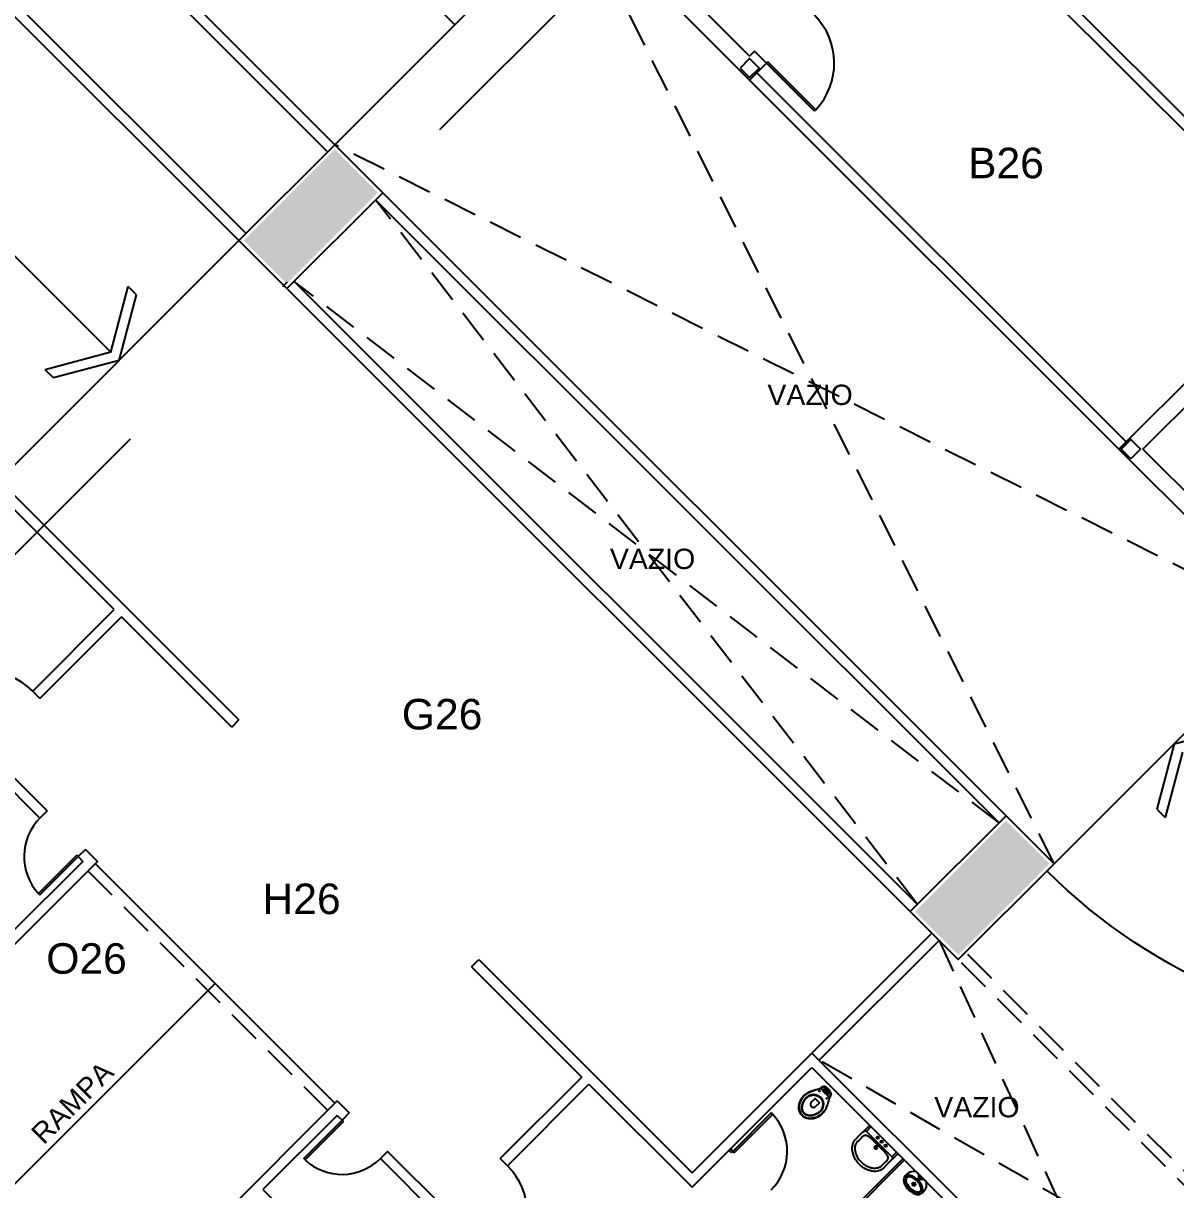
# Model space of a CAD drawing. Extents: x 964 to 1225, y -27 to 210.
# Drawn here: x 1119.06 to 1136.05, y 163.39 to 180.6 of the extents above; entities that cross this region are included whole.
import ezdxf

# ---------------------------------------------------------------- set-up
doc = ezdxf.new("R2010")
doc.units = 0
doc.header["$LTSCALE"] = 2
doc.linetypes.add('DASHDOT2', pattern=[12.7, 6.35, -3.175, 0, -3.175])
doc.linetypes.add('HIDDEN', pattern=[0.375, 0.25, -0.125])
for name, color, linetype in [('ARQUIBANCADA-ARY', 2, 'CONTINUOUS'), ('DIVISÓRIAS-ARY', 2, 'CONTINUOUS'), ('ESQUADRIA-ARY', 2, 'CONTINUOUS'), ('HACHURAS-ARY', 9, 'CONTINUOUS'), ('INDIC-CORTE-TBS', 4, 'DASHDOT2'), ('L_DECA', 7, 'CONTINUOUS'), ('PAREDE-ALTA-ARY', 1, 'CONTINUOUS'), ('PAREDE-BAIXA-ARY', 2, 'CONTINUOUS'), ('PEÇAS-SANIT-ARY', 7, 'CONTINUOUS'), ('PILARES-PRINC-ARY', 5, 'CONTINUOUS'), ('PILARES-SECUND-ARY', 5, 'CONTINUOUS'), ('RAMPA-ARY', 2, 'CONTINUOUS'), ('RAMPA-INT-ARY', 7, 'CONTINUOUS'), ('RAMPA-PROJ-ARY', 7, 'HIDDEN'), ('TEXTO-PB-COR-ARY', 12, 'CONTINUOUS')]:
    doc.layers.add(name, color=color, linetype=linetype)
doc.styles.add('ARIAL', font='arial.ttf', dxfattribs={"height": 0.5})

# ---------------------------------------------------------------- blocks, each defined once
blk = doc.blocks.new('RAV10')
at = {"layer": 'L_DECA'}
blk.add_lwpolyline([(4.6, -12.9), (8.2, -12.9), (8.2, -12.9), (8.7, -13), (9.2, -13.2), (9.6, -13.5), (9.9, -14), (10.1, -14.3), (10.1, -14.3), (10.1, -14.3), (10.1, -14.3), (10.1, -14.3), (10.1, -14.3), (12.2, -18), (12.2, -18), (12.5, -18.6), (12.8, -19.1), (13.1, -19.6), (13.3, -20.1), (13.3, -20.1), (13.6, -20.6), (13.9, -21.1), (14.2, -21.5), (14.5, -22.1), (14.7, -22.6), (15, -23.1), (15.3, -23.6), (15.5, -24.1), (15.5, -24.1), (15.9, -24.8), (16.3, -25.6), (16.6, -26.3), (16.9, -27), (17.2, -27.8), (17.5, -28.6), (17.8, -29.4), (18, -30.2), (18, -30.2), (18.3, -31.4), (18.6, -32.6), (18.8, -33.9), (19, -35.2), (19.1, -36.4), (19.1, -37.7), (19.1, -39), (19, -40.3), (19, -40.3), (18.8, -41.6), (18.6, -42.9), (18.2, -44.2), (17.9, -45.5), (17.4, -46.8), (16.9, -48), (16.4, -49.3), (15.8, -50.4), (15.8, -50.4), (15.2, -51.4), (14.6, -52.3), (13.9, -53.1), (13.3, -53.9), (12.5, -54.8), (11.7, -55.5), (10.9, -56.3), (10.1, -57), (10.1, -57), (9, -57.8), (7.9, -58.5), (6.6, -59.1), (5.4, -59.6), (4.1, -60), (2.8, -60.3), (1.4, -60.4), (0, -60.5), (0, -60.5), (-1.4, -60.4), (-2.7, -60.3), (-4, -60), (-5.3, -59.6), (-6.6, -59.1), (-7.8, -58.5), (-9, -57.8), (-10.1, -57), (-10.1, -57), (-10.9, -56.3), (-11.7, -55.5), (-12.5, -54.8), (-13.2, -53.9), (-13.9, -53.1), (-14.5, -52.3), (-15.1, -51.4), (-15.7, -50.4), (-15.7, -50.4), (-16.3, -49.3), (-16.9, -48), (-17.4, -46.8), (-17.8, -45.5), (-18.2, -44.2), (-18.5, -42.9), (-18.7, -41.6), (-19, -40.3), (-19, -40.3), (-19, -39), (-19, -37.7), (-19, -36.4), (-18.9, -35.2), (-18.7, -33.9), (-18.5, -32.6), (-18.2, -31.4), (-17.9, -30.2), (-17.9, -30.2), (-17.7, -29.4), (-17.4, -28.6), (-17.1, -27.8), (-16.9, -27), (-16.6, -26.3), (-16.2, -25.6), (-15.8, -24.8), (-15.5, -24.1), (-15.5, -24.1), (-15.2, -23.6), (-15, -23.1), (-14.7, -22.6), (-14.4, -22.1), (-14.2, -21.5), (-13.9, -21.1), (-13.6, -20.6), (-13.3, -20.1), (-13.3, -20.1), (-13.1, -19.6), (-12.8, -19.1), (-12.4, -18.6), (-12.1, -18), (-10.1, -14.3), (-10.1, -14.3), (-10.1, -14.3), (-10.1, -14.3), (-10.1, -14.3), (-10.1, -14.3), (-9.8, -14), (-9.8, -14), (-9.6, -13.5), (-9.1, -13.2), (-8.6, -13), (-8.1, -12.9), (-4.5, -12.9)], dxfattribs=at)
at = {"layer": 'L_DECA', "color": 7}
for points in [[(10.1, -14.3), (10.1, -14.3), (10.1, -14.3), (10.1, -14.3), (10.1, -14.3), (10.1, -14.3), (9.6, -11.3), (9.6, -11.3), (9.3, -10.2), (8.9, -9.3), (8.3, -8.5), (7.7, -7.7), (6.9, -7), (6.1, -6.5), (5.1, -6.2), (4.1, -5.9), (4.1, -5.9), (3.6, -5.8), (3.1, -5.7), (2.6, -5.6), (2, -5.6), (1.5, -5.6), (1, -5.5), (0.5, -5.5), (0, -5.5), (0, -5.5), (-0.5, -5.5), (-1, -5.5), (-1.5, -5.6), (-2, -5.6), (-2.5, -5.6), (-3, -5.7), (-3.5, -5.8), (-4, -5.9), (-4, -5.9), (-5, -6.2), (-6, -6.5), (-6.9, -7), (-7.6, -7.7), (-8.2, -8.5), (-8.8, -9.3), (-9.3, -10.2), (-9.6, -11.3), (-10, -14.3), (-10, -14.3), (-10, -14.3), (-10, -14.3), (-10, -14.3), (-10.1, -14.3)], [(-4.5, -12.9), (0, -12.9)], [(4.6, -12.9), (0, -12.9)]]:
    blk.add_lwpolyline(points, dxfattribs=at)
at = {"layer": 'L_DECA', "color": 1}
for points in [[(-7.7, -9.4), (-8.1, -10.1), (-8.5, -10.8), (-8.6, -11.4), (-8.8, -12.2), (-8.8, -13.1)], [(-5.1, -12.9), (-5.1, -9.7), (-5.1, -7.8), (-5.1, -7.8), (-5.2, -7.6), (-5.3, -7.5), (-5.5, -7.4), (-5.9, -7.6), (-5.9, -7.6), (-6.4, -8), (-7.1, -8.6), (-7.7, -9.4)], [(5.1, -9.3), (5, -8.9), (4.6, -8.3), (3.9, -7.8), (3.1, -7.7), (0, -7.7), (-3.1, -7.7), (-3.1, -7.7), (-3.9, -7.8), (-4.5, -8.3), (-5, -8.9), (-5.1, -9.7)], [(4.6, -12.9), (4.6, -12.9), (4.2, -12.9), (3.9, -12.6), (3.6, -12.4), (3.6, -12), (3.6, -10.7), (3.6, -10.7), (3.6, -10.5), (3.6, -10.4), (3.7, -10.2), (3.9, -10.1), (3.9, -10.1), (3.9, -9.9), (3.9, -9.7), (3.8, -9.5), (3.6, -9.4), (0, -9.4), (-3.5, -9.4), (-3.5, -9.4), (-3.7, -9.5), (-3.9, -9.7), (-3.9, -9.9), (-3.8, -10.1), (-3.8, -10.1), (-3.6, -10.2), (-3.6, -10.4), (-3.5, -10.5), (-3.5, -10.7), (-3.5, -12), (-3.5, -12), (-3.6, -12.4), (-3.8, -12.6), (-4.1, -12.9), (-4.5, -12.9)], [(3.7, -10.3), (0, -10.3), (-3.6, -10.3)], [(5.1, -12.9), (5.1, -9.7), (5.1, -7.8), (5.1, -7.8), (5.2, -7.6), (5.3, -7.5), (5.5, -7.4), (5.9, -7.6), (5.9, -7.6), (6.4, -8), (7.1, -8.6), (7.7, -9.4)], [(7.7, -9.4), (8.1, -10.1), (8.5, -10.8), (8.6, -11.4), (8.8, -12.2), (8.8, -13.1)], [(12.2, -18), (13.3, -20.1), (13.3, -20.1), (13.6, -20.6), (13.8, -21.1), (14.1, -21.5), (14.3, -22.1), (14.5, -22.6), (14.7, -23.1), (15, -23.6), (15.2, -24.1), (15.2, -24.1), (15.5, -24.8), (15.9, -25.6), (16.2, -26.3), (16.6, -27.1), (16.9, -27.8), (17.1, -28.5), (17.4, -29.4), (17.6, -30.2), (17.6, -30.2), (17.9, -31.4), (18.1, -32.6), (18.3, -33.9), (18.5, -35.2), (18.5, -36.4), (18.5, -37.7), (18.5, -39), (18.4, -40.3), (18.4, -40.3), (18.2, -41.6), (17.9, -42.9), (17.6, -44.2), (17.2, -45.5), (16.7, -46.8), (16.2, -48), (15.6, -49.3), (15, -50.4), (15, -50.4), (14.4, -51.2), (13.9, -52), (13.3, -52.8), (12.8, -53.5), (12.2, -54.2), (11.5, -54.9), (10.9, -55.5), (10.1, -56.2), (10.1, -56.2), (9, -57.1), (7.9, -57.8), (6.6, -58.4), (5.4, -58.9), (4.1, -59.3), (2.8, -59.6), (1.4, -59.8), (0, -59.8), (0, -59.8), (-1.4, -59.8), (-2.7, -59.6), (-4.1, -59.3), (-5.3, -58.9), (-6.6, -58.4), (-7.8, -57.8), (-9, -57.1), (-10.1, -56.2), (-10.1, -56.2), (-10.8, -55.5), (-11.5, -54.9), (-12.1, -54.2), (-12.7, -53.5), (-13.3, -52.8), (-13.9, -52), (-14.4, -51.2), (-14.9, -50.4), (-14.9, -50.4), (-15.5, -49.3), (-16.1, -48), (-16.6, -46.8), (-17.1, -45.5), (-17.5, -44.2), (-17.9, -42.9), (-18.1, -41.6), (-18.3, -40.3), (-18.3, -40.3), (-18.4, -39.1), (-18.5, -37.7), (-18.5, -36.4), (-18.4, -35.2), (-18.2, -33.9), (-18, -32.6), (-17.8, -31.4), (-17.5, -30.2), (-17.5, -30.2), (-17.3, -29.4), (-17, -28.6), (-16.8, -27.8), (-16.5, -27.1), (-16.2, -26.3), (-15.8, -25.6), (-15.5, -24.8), (-15.2, -24.1), (-15.2, -24.1), (-15, -23.6), (-14.7, -23.1), (-14.5, -22.6), (-14.2, -22.1), (-14, -21.5), (-13.7, -21.1), (-13.5, -20.6), (-13.2, -20.1), (-12.1, -18)], [(-12.9, -30.2), (-12.9, -30.2), (-12.4, -29.3), (-11.9, -28.4), (-11.2, -27.7), (-10.6, -26.9), (-9.9, -26.2), (-9.2, -25.6), (-8.4, -25), (-7.5, -24.4), (-6.7, -23.9), (-5.8, -23.5), (-4.9, -23.1), (-3.9, -22.8), (-3, -22.6), (-2, -22.4), (-1, -22.3), (0, -22.2), (0, -22.2), (1, -22.3), (2, -22.4), (3, -22.6), (4, -22.8), (5, -23.1), (5.8, -23.5), (6.8, -23.9), (7.6, -24.4), (8.5, -25), (9.3, -25.6), (10, -26.2), (10.6, -26.9), (11.3, -27.7), (12, -28.4), (12.5, -29.3), (13, -30.2), (13, -30.2), (13.6, -31.3), (14, -32.6), (14.3, -33.8), (14.6, -35.1), (14.7, -36.4), (14.7, -37.7), (14.7, -39), (14.4, -40.3), (14.4, -40.3), (14.2, -41.6), (13.8, -42.9), (13.4, -44.2), (12.9, -45.5), (12.4, -46.8), (11.7, -48), (11.1, -49.3), (10.4, -50.4), (10.4, -50.4), (9.4, -51.7), (8.4, -52.8), (7.2, -53.8), (5.9, -54.6), (4.5, -55.2), (3.1, -55.8), (1.5, -56.1), (0, -56.2), (0, -56.2), (-1.5, -56.1), (-3.1, -55.8), (-4.4, -55.2), (-5.8, -54.6), (-7.1, -53.8), (-8.3, -52.8), (-9.3, -51.7), (-10.3, -50.4), (-10.3, -50.4), (-11, -49.3), (-11.7, -48), (-12.3, -46.8), (-12.8, -45.5), (-13.3, -44.2), (-13.7, -42.9), (-14.1, -41.6), (-14.4, -40.3), (-14.4, -40.3), (-14.6, -39), (-14.7, -37.7), (-14.6, -36.4), (-14.5, -35.1), (-14.2, -33.8), (-13.9, -32.6), (-13.5, -31.3), (-12.9, -30.2)], [(-12, -30.2), (-12, -30.2), (-11.5, -29.4), (-11, -28.6), (-10.4, -27.9), (-9.8, -27.2), (-9.1, -26.7), (-8.5, -26.1), (-7.7, -25.5), (-6.9, -25), (-6.1, -24.6), (-5.3, -24.2), (-4.5, -23.9), (-3.6, -23.6), (-2.8, -23.4), (-1.8, -23.2), (-0.9, -23.2), (0, -23.1), (0, -23.1), (0.9, -23.2), (1.9, -23.2), (2.8, -23.4), (3.6, -23.6), (4.5, -23.9), (5.4, -24.2), (6.2, -24.6), (7, -25), (7.7, -25.5), (8.5, -26.1), (9.2, -26.7), (9.8, -27.2), (10.4, -27.9), (11, -28.6), (11.5, -29.4), (12, -30.2), (12, -30.2), (12.7, -31.3), (13.2, -32.6), (13.6, -33.8), (13.9, -35), (14.1, -36.4), (14.1, -37.7), (14.1, -39), (13.9, -40.3), (13.9, -40.3), (13.6, -41.7), (13.2, -43), (12.8, -44.3), (12.3, -45.5), (11.7, -46.9), (11.1, -48.1), (10.4, -49.3), (9.6, -50.4), (9.6, -50.4), (8.8, -51.6), (7.8, -52.6), (6.7, -53.5), (5.5, -54.2), (4.2, -54.8), (2.8, -55.3), (1.5, -55.5), (0, -55.7), (0, -55.7), (-1.5, -55.5), (-2.8, -55.3), (-4.2, -54.8), (-5.4, -54.2), (-6.6, -53.5), (-7.7, -52.6), (-8.7, -51.6), (-9.6, -50.4), (-9.6, -50.4), (-10.3, -49.3), (-11, -48.1), (-11.7, -46.9), (-12.2, -45.5), (-12.7, -44.3), (-13.1, -43), (-13.5, -41.7), (-13.8, -40.3), (-13.8, -40.3), (-14, -39), (-14.1, -37.7), (-14, -36.4), (-13.9, -35), (-13.6, -33.8), (-13.2, -32.6), (-12.7, -31.3), (-12, -30.2)], [(-4.5, -37), (-4.5, -29), (0, -29)], [(4.6, -37), (4.6, -29), (0, -29)]]:
    blk.add_lwpolyline(points, dxfattribs=at)
for centre in [(-7.6, -17), (7.6, -17)]:
    blk.add_circle(centre, 0.672, dxfattribs=at)
blk.add_arc((0, -37), 4.56, 180, 0, dxfattribs=at)
blk = doc.blocks.new('DUO04')
at = {"layer": 'L_DECA'}
blk.add_line((-27.8, 0), (27.8, 0), dxfattribs=at)
at = {"layer": 'L_DECA', "color": 1}
for p, q in [((-26.5, -9.9), (-26.5, 0)), ((26.5, -9.9), (26.5, 0)), ((-26.5, -9.9), (0, -9.9)), ((26.5, -9.9), (0, -9.9))]:
    blk.add_line(p, q, dxfattribs=at)
at = {"layer": 'L_DECA', "color": 7}
for points in [[(-27.8, 0), (-27.8, 0), (-28.5, -0.1), (-29.1, -0.3), (-29.4, -0.8), (-29.5, -1.4), (-29.5, -23.9)], [(27.8, 0), (27.8, 0), (28.5, -0.1), (29.1, -0.3), (29.4, -0.8), (29.5, -1.4), (29.5, -23.9)], [(-29.5, -23.9), (-29.5, -29.7), (-29.5, -29.7), (-29.4, -32.1), (-28.9, -34.4), (-28.2, -36.5), (-27.2, -38.6), (-26.1, -40.5), (-24.7, -42.2), (-23.1, -43.8), (-21.3, -45.2), (-21.3, -45.2), (-20.2, -45.9), (-19.1, -46.6), (-18, -47.2), (-16.9, -47.9), (-15.7, -48.4), (-14.5, -49), (-13.3, -49.4), (-12.1, -49.9), (-10.8, -50.3), (-9.5, -50.5), (-8.2, -50.9), (-6.7, -51.1), (-4.8, -51.4), (-2.9, -51.5), (-1.4, -51.5), (0, -51.5)], [(29.5, -23.9), (29.5, -29.7), (29.5, -29.7), (29.4, -32.1), (28.9, -34.4), (28.2, -36.5), (27.2, -38.6), (26.1, -40.5), (24.7, -42.2), (23.1, -43.8), (21.3, -45.2), (21.3, -45.2), (20.2, -45.9), (19.1, -46.6), (18, -47.2), (16.9, -47.9), (15.7, -48.4), (14.5, -49), (13.3, -49.4), (12.1, -49.9), (10.8, -50.3), (9.5, -50.5), (8.2, -50.9), (6.7, -51.1), (4.8, -51.4), (2.9, -51.5), (1.4, -51.5), (0, -51.5)]]:
    blk.add_lwpolyline(points, dxfattribs=at)
at = {"layer": 'L_DECA', "color": 1}
for points in [[(-26.5, -9.9), (-26.9, -10), (-27.5, -10.1), (-28, -10.6), (-28.4, -11.2), (-28.7, -11.9), (-29, -12.7), (-29.2, -13.7), (-29.4, -15), (-29.5, -16.8)], [(0, -12.4), (0, -12.4), (-0.8, -12.4), (-1.4, -12.4), (-1.1, -12.4), (-1.8, -12.4), (-2.5, -12.4), (-3.3, -12.4), (-3.9, -12.4), (-4.7, -12.4), (-7.9, -12.4), (-8.6, -12.4), (-9.3, -12.4), (-10, -12.4), (-10.7, -12.4), (-11.4, -12.4), (-12, -12.4), (-12.7, -12.4), (-12.7, -12.4), (-13.7, -12.4), (-14.7, -12.5), (-15.8, -12.6), (-16.8, -12.8), (-17.8, -13), (-18.8, -13.2), (-19.8, -13.5), (-20.8, -13.7), (-20.8, -13.7), (-21.7, -14.1), (-22.6, -14.7), (-23.3, -15.4), (-23.9, -16.1), (-24.5, -17), (-24.8, -18), (-25.1, -19), (-25.2, -20), (-25.2, -20), (-25.2, -21.8), (-25.2, -23.1), (-25.2, -23.9)], [(0, -12.4), (0, -12.4), (0.8, -12.4), (1.4, -12.4), (1.1, -12.4), (1.8, -12.4), (2.5, -12.4), (3.3, -12.4), (3.9, -12.4), (4.7, -12.4), (7.9, -12.4), (8.6, -12.4), (9.3, -12.4), (10, -12.4), (10.7, -12.4), (11.4, -12.4), (12, -12.4), (12.7, -12.4), (12.7, -12.4), (13.7, -12.4), (14.7, -12.5), (15.8, -12.6), (16.8, -12.8), (17.8, -13), (18.8, -13.2), (19.8, -13.5), (20.8, -13.7), (20.8, -13.7), (21.7, -14.1), (22.6, -14.7), (23.3, -15.4), (23.9, -16.1), (24.5, -17), (24.8, -18), (25.1, -19), (25.2, -20), (25.2, -20), (25.2, -21.8), (25.2, -23.1), (25.2, -23.9)], [(26.5, -9.9), (26.9, -10), (27.5, -10.1), (28, -10.6), (28.4, -11.2), (28.7, -11.9), (29, -12.7), (29.2, -13.7), (29.4, -15), (29.5, -16.8)], [(-25.2, -23.9), (-25.2, -27.3), (-25.2, -29.6), (-25.2, -29.6), (-25, -31.4), (-24.8, -33.1), (-24.2, -34.8), (-23.5, -36.3), (-22.6, -37.8), (-21.6, -39.1), (-20.4, -40.4), (-19.1, -41.4), (-19.1, -41.4), (-18.1, -42.1), (-17.1, -42.7), (-16.2, -43.3), (-15.2, -43.9), (-14.1, -44.4), (-13, -44.8), (-11.9, -45.3), (-10.8, -45.7), (-9.7, -46.1), (-8.6, -46.4), (-6.7, -46.8), (-5.2, -47), (-3.3, -47.2), (-2.1, -47.2), (-1, -47.2), (0, -47.2)], [(25.2, -23.9), (25.2, -27.3), (25.2, -29.6), (25.2, -29.6), (25, -31.4), (24.8, -33.1), (24.2, -34.8), (23.5, -36.3), (22.6, -37.8), (21.6, -39.1), (20.4, -40.4), (19.1, -41.4), (19.1, -41.4), (18.1, -42.1), (17.1, -42.7), (16.2, -43.3), (15.2, -43.9), (14.1, -44.4), (13, -44.8), (11.9, -45.3), (10.8, -45.7), (9.7, -46.1), (8.6, -46.4), (6.7, -46.8), (5.2, -47), (3.3, -47.2), (2.1, -47.2), (1, -47.2), (0, -47.2)]]:
    blk.add_lwpolyline(points, dxfattribs=at)
for centre, radius in [((-8.5, -4.9), 1.75), ((0, -17), 2.25), ((0, -4.9), 1.75), ((0, -17), 0.981), ((8.5, -4.9), 1.75)]:
    blk.add_circle(centre, radius, dxfattribs=at)
blk = doc.blocks.new('MIC01')
at = {"layer": 'L_DECA'}
blk.add_line((-10, 0), (10, 0), dxfattribs=at)
at = {"layer": 'L_DECA', "color": 1}
for p, q in [((-5.3, 0), (-4.5, -2.2)), ((5.3, 0), (4.5, -2.2)), ((-4.5, -2.2), (0, -2.2)), ((4.5, -2.2), (0, -2.2))]:
    blk.add_line(p, q, dxfattribs=at)
for points in [[(0, -7.1, 0.058109), (-7, -8, 0.07175), (-12.3, -10.1, 0.106494), (-16.3, -13.6, 0.158235), (-17.4, -17.1, 0.158235)], [(0, -23.1, -0.04416), (-5.4, -22.6, -0.058504), (-9.4, -21.4, -0.100522), (-12.6, -19.1, -0.041446), (-13.7, -17.2, -0.101301), (-14.1, -15.3, -0.003595), (-14.1, -15.1)], [(17.4, -17.1, 0.158235), (16.3, -13.6, 0.106494), (12.3, -10.1, 0.07175), (7, -8, 0.058109), (0, -7.1, 0.058109)], [(0, -23.1, 0.04416), (5.4, -22.6, 0.058504), (9.4, -21.4, 0.100522), (12.6, -19.1, 0.041446), (13.7, -17.2, 0.101301), (14.1, -15.3, 0.003595), (14.1, -15.1)]]:
    blk.add_lwpolyline(points, format="xyb", dxfattribs=at)
at = {"layer": 'L_DECA'}
blk.add_lwpolyline([(-17.4, -17.1, 0.158235), (-16.3, -20.6, 0.106494), (-12.3, -24.1, 0.07175), (-7, -26.2, 0.058109), (0, -27, 0.058109), (7, -26.2, 0.07175), (12.3, -24.1, 0.106494), (16.3, -20.6, 0.158235), (17.4, -17.1, 0.158235)], format="xyb", dxfattribs=at)
at = {"layer": 'L_DECA', "color": 1}
blk.add_lwpolyline([(0, -9, 0.056411), (-5.8, -9.7, 0.070161), (-10.3, -11.4, 0.106104), (-13.6, -14.3, 0.161988), (-14.5, -17.1, 0.161988), (-13.6, -19.9, 0.106104), (-10.3, -22.8, 0.070161), (-5.8, -24.5, 0.056411), (0, -25.1, 0.056411), (5.8, -24.5, 0.070161), (10.3, -22.8, 0.106104), (13.6, -19.9, 0.161988), (14.5, -17.1, 0.161988), (13.6, -14.3, 0.106104), (10.3, -11.4, 0.070161), (5.8, -9.7, 0.056411)], format="xyb", close=True, dxfattribs=at)
for centre, radius in [((-2, -14.6), 0.51), ((-2, -16.7), 0.51), ((0, -4.7), 1.76), ((0, -4.7), 0.844), ((0, -13.6), 0.51), ((0, -15.7), 0.51), ((2, -14.6), 0.51), ((2, -16.7), 0.51), ((0, -17.8), 0.51)]:
    blk.add_circle(centre, radius, dxfattribs=at)
at = {"layer": 'L_DECA'}
for centre, start, end in [((-2.6, -13.5), 118.7979, 195.9069), ((2.6, -13.5), 344.0931, 61.2021)]:
    blk.add_arc(centre, 15.4, start, end, dxfattribs=at)

msp = doc.modelspace()

# ---------------------------------------------------------------- hatches: boundary and pattern name
at = {"layer": 'HACHURAS-ARY', "ltscale": 0.5}
for points in [[(1124.284, 178.097), (1123.648, 178.734), (1122.304, 177.39), (1122.941, 176.754)], [(1134.184, 168.198), (1133.547, 168.834), (1132.204, 167.491), (1132.84, 166.854)]]:
    msp.add_hatch(color=256, dxfattribs=at).paths.add_polyline_path(points)

# ---------------------------------------------------------------- linework, layer by layer
at = {"layer": 'ARQUIBANCADA-ARY', "linetype": 'HIDDEN'}
msp.add_line((1120.008, 168.094), (1123.544, 164.559), dxfattribs=at)
at = {"layer": 'DIVISÓRIAS-ARY'}
for p, q in [((1130.033, 180.028), (1130.012, 180.007)), ((1130.719, 179.3), (1130.012, 180.007)), ((1130.74, 179.321), (1130.033, 180.028)), ((1130.74, 179.321), (1130.719, 179.3)), ((1119.278, 167.76), (1119.843, 168.325)), ((1119.299, 167.739), (1119.865, 168.304)), ((1119.865, 168.304), (1119.843, 168.325)), ((1119.278, 167.76), (1119.299, 167.739)), ((1130.082, 164.521), (1129.496, 163.934)), ((1130.103, 164.499), (1129.538, 163.934)), ((1130.103, 164.499), (1130.082, 164.521)), ((1123.189, 163.85), (1123.754, 164.415)), ((1123.21, 163.828), (1123.775, 164.394)), ((1123.754, 164.415), (1123.775, 164.394)), ((1129.496, 163.934), (1129.46, 163.969)), ((1129.517, 163.955), (1129.481, 163.991)), ((1123.21, 163.828), (1123.189, 163.85)), ((1129.517, 163.955), (1129.538, 163.934)), ((1132.027, 163.849), (1130.825, 162.647)), ((1132.048, 163.828), (1130.825, 162.605))]:
    msp.add_line(p, q, dxfattribs=at)
at = {"layer": 'DIVISÓRIAS-ARY', "color": 7, "ltscale": 0.5}
msp.add_arc((1130.012, 180.007), 1, 316.7191, 45, dxfattribs=at)
at = {"layer": 'ESQUADRIA-ARY', "color": 7, "ltscale": 0.5}
msp.add_arc((1129.517, 163.955), 0.8, 315, 42.8509, dxfattribs=at)
at = {"layer": 'INDIC-CORTE-TBS', "ltscale": 0.5}
msp.add_line((1034.687, 88.518), (1136.087, 189.917), dxfattribs=at)
at = {"layer": 'PAREDE-ALTA-ARY'}
for p, q in [((1138.037, 177.143), (1132.593, 182.588)), ((1138.143, 177.249), (1132.699, 182.694)), ((1127.183, 182.34), (1129.764, 179.759)), ((1127.537, 182.34), (1129.764, 180.113)), ((1129.835, 180.183), (1129.764, 180.113)), ((1129.835, 180.183), (1130.012, 180.007)), ((1130.012, 180.007), (1129.764, 179.759)), ((1113.149, 179.403), (1122.234, 170.319)), ((1120.395, 171.946), (1113.092, 179.249)), ((1135.209, 174.314), (1137.136, 176.241)), ((1135.563, 174.314), (1137.136, 175.888)), ((1137.79, 171.734), (1135.209, 174.314)), ((1137.79, 172.087), (1135.563, 174.314)), ((1119.193, 170.744), (1120.395, 171.946)), ((1119.299, 170.637), (1120.501, 171.84)), ((1122.127, 170.213), (1120.501, 171.84)), ((1119.299, 170.637), (1119.193, 170.744)), ((1122.127, 170.213), (1122.234, 170.319)), ((1118.521, 169.86), (1119.405, 168.976)), ((1118.415, 169.754), (1119.299, 168.87)), ((1119.405, 168.976), (1119.299, 168.87)), ((1119.971, 168.41), (1119.865, 168.304)), ((1119.865, 168.304), (1119.935, 168.233)), ((1119.971, 168.41), (1120.148, 168.233)), ((1120.148, 168.233), (1116.19, 164.276)), ((1119.935, 168.233), (1118.839, 167.137)), ((1125.663, 166.678), (1125.769, 166.784)), ((1125.769, 166.784), (1128.916, 163.637)), ((1125.663, 166.678), (1127.289, 165.051)), ((1128.916, 163.637), (1130.683, 165.405)), ((1130.683, 165.405), (1135.545, 160.544)), ((1128.916, 163.425), (1130.683, 165.193)), ((1130.683, 165.193), (1135.368, 160.508)), ((1126.087, 163.849), (1127.289, 165.051)), ((1126.193, 163.743), (1127.395, 164.945)), ((1127.395, 164.945), (1128.916, 163.425)), ((1123.683, 164.698), (1119.726, 160.74)), ((1123.683, 164.698), (1123.86, 164.521)), ((1123.683, 164.486), (1122.587, 163.39)), ((1123.683, 164.486), (1123.754, 164.415)), ((1123.86, 164.521), (1123.754, 164.415)), ((1124.426, 163.955), (1124.32, 163.849)), ((1125.203, 162.965), (1124.32, 163.849)), ((1125.309, 163.071), (1124.426, 163.955)), ((1126.087, 163.849), (1126.193, 163.743)), ((1122.587, 163.39), (1124.107, 161.869))]:
    msp.add_line(p, q, dxfattribs=at)
at = {"layer": 'PAREDE-BAIXA-ARY'}
for p, q in [((1112, 187.624), (1122.234, 177.39)), ((1122.34, 177.496), (1112.185, 187.651)), ((1127.183, 182.34), (1123.648, 178.805)), ((1135.315, 174.421), (1129.87, 179.865)), ((1135.209, 174.314), (1129.764, 179.759)), ((1124.355, 178.097), (1133.547, 168.905)), ((1124.249, 177.991), (1133.441, 168.799)), ((1123.047, 176.789), (1132.239, 167.597)), ((1122.941, 176.683), (1132.133, 167.491)), ((1132.451, 167.173), (1130.683, 165.405)), ((1132.557, 167.067), (1130.79, 165.299))]:
    msp.add_line(p, q, dxfattribs=at)
at = {"layer": 'PEÇAS-SANIT-ARY', "ltscale": 0.5}
for centre, radius, start, end in [((1118.486, 170.036), 1, 45, 133.2809), ((1119.865, 168.304), 0.8, 135, 222.8509), ((1123.754, 164.415), 0.8, 227.1491, 315), ((1125.486, 163.036), 1, 316.7191, 45)]:
    msp.add_arc(centre, radius, start, end, dxfattribs=at)
at = {"layer": 'PILARES-PRINC-ARY'}
for points in [[(1122.941, 176.683), (1124.355, 178.097), (1123.648, 178.805), (1122.234, 177.39)], [(1132.84, 166.784), (1134.254, 168.198), (1133.547, 168.905), (1132.133, 167.491)]]:
    msp.add_lwpolyline(points, close=True, dxfattribs=at)
at = {"layer": 'PILARES-SECUND-ARY'}
for points in [[(1129.623, 179.936), (1129.764, 179.795), (1129.906, 179.936), (1129.764, 180.077)], [(1135.386, 174.173), (1135.244, 174.314), (1135.386, 174.456), (1135.527, 174.314)]]:
    msp.add_lwpolyline(points, close=True, dxfattribs=at)
at = {"layer": 'RAMPA-ARY'}
msp.add_line((1122.234, 177.39), (1118.698, 173.855), dxfattribs=at)
for points in [[(1113.121, 189.331), (1123.648, 178.805)], [(1123.542, 178.699), (1113.388, 188.853)]]:
    msp.add_lwpolyline(points, dxfattribs=at)
at = {"layer": 'RAMPA-INT-ARY'}
for p, q in [((1120.343, 175.745), (1120.602, 176.711)), ((1120.725, 176.589), (1120.602, 176.711)), ((1120.466, 175.623), (1120.725, 176.589)), ((1120.343, 175.745), (1119.377, 175.486)), ((1120.466, 175.623), (1119.5, 175.364)), ((1119.5, 175.364), (1119.377, 175.486)), ((1136.024, 169.968), (1136.99, 170.226)), ((1136.024, 169.968), (1135.765, 169.002)), ((1136.146, 169.845), (1135.888, 168.879)), ((1135.765, 169.002), (1135.888, 168.879)), ((1120.114, 168.2), (1123.65, 164.665)), ((1121.882, 166.432), (1118.08, 162.63))]:
    msp.add_line(p, q, dxfattribs=at)
msp.add_lwpolyline([(1125.416, 180.572), (1114.889, 191.099, 1), (1109.939, 186.149), (1120.343, 175.745)], format="xyb", dxfattribs=at)
at = {"layer": 'RAMPA-PROJ-ARY'}
for p, q in [((1134.254, 168.198), (1127.183, 182.34)), ((1137.79, 171.734), (1123.648, 178.805)), ((1132.239, 167.597), (1124.249, 177.991)), ((1133.441, 168.799), (1123.047, 176.789)), ((1132.557, 167.067), (1135.545, 160.544)), ((1139.076, 160.548), (1132.84, 166.784)), ((1139.166, 160.67), (1132.946, 166.89)), ((1139.076, 160.548), (1130.79, 165.299))]:
    msp.add_line(p, q, dxfattribs=at)
at = {"layer": 'RAMPA-PROJ-ARY', "linetype": 'Continuous'}
msp.add_line((1137.79, 171.734), (1134.254, 168.198), dxfattribs=at)
msp.add_lwpolyline([(1139.628, 178.734), (1143.27, 182.375), (1145.851, 179.795, -1), (1134.148, 168.092)], format="xyb", dxfattribs=at)

# ---------------------------------------------------------------- block references
at = {"layer": 'PEÇAS-SANIT-ARY', "ltscale": 0.5, "xscale": 0.01, "yscale": 0.01, "zscale": 0.01, "rotation": 315}
for name, p in [('RAV10', (1130.966, 164.91)), ('DUO04', (1131.744, 164.132))]:
    msp.add_blockref(name, p, dxfattribs=at)
at = {"layer": 'PEÇAS-SANIT-ARY', "xscale": 0.01, "yscale": 0.01, "zscale": 0.01, "rotation": 314.992860971539}
msp.add_blockref('MIC01', (1132.296, 163.581), dxfattribs=at)

# ---------------------------------------------------------------- texts
at = {"layer": 'TEXTO-PB-COR-ARY', "style": 'ARIAL'}
for s, height, p in [('B26', 0.45, (1132.984, 178.31)), ('VAZIO', 0.3, (1130.026, 174.965)), ('VAZIO', 0.3, (1127.704, 172.545)), ('G26', 0.45, (1124.636, 170.179)), ('H26', 0.45, (1122.581, 167.455)), ('O26', 0.45, (1119.393, 166.575)), ('VAZIO', 0.3, (1132.486, 164.457))]:
    msp.add_text(s, height=height, dxfattribs=at).set_placement(p)
msp.add_text('RAMPA', height=0.3, rotation=45, dxfattribs=at).set_placement((1119.356, 164.042))

doc.saveas('drawing.dxf')
